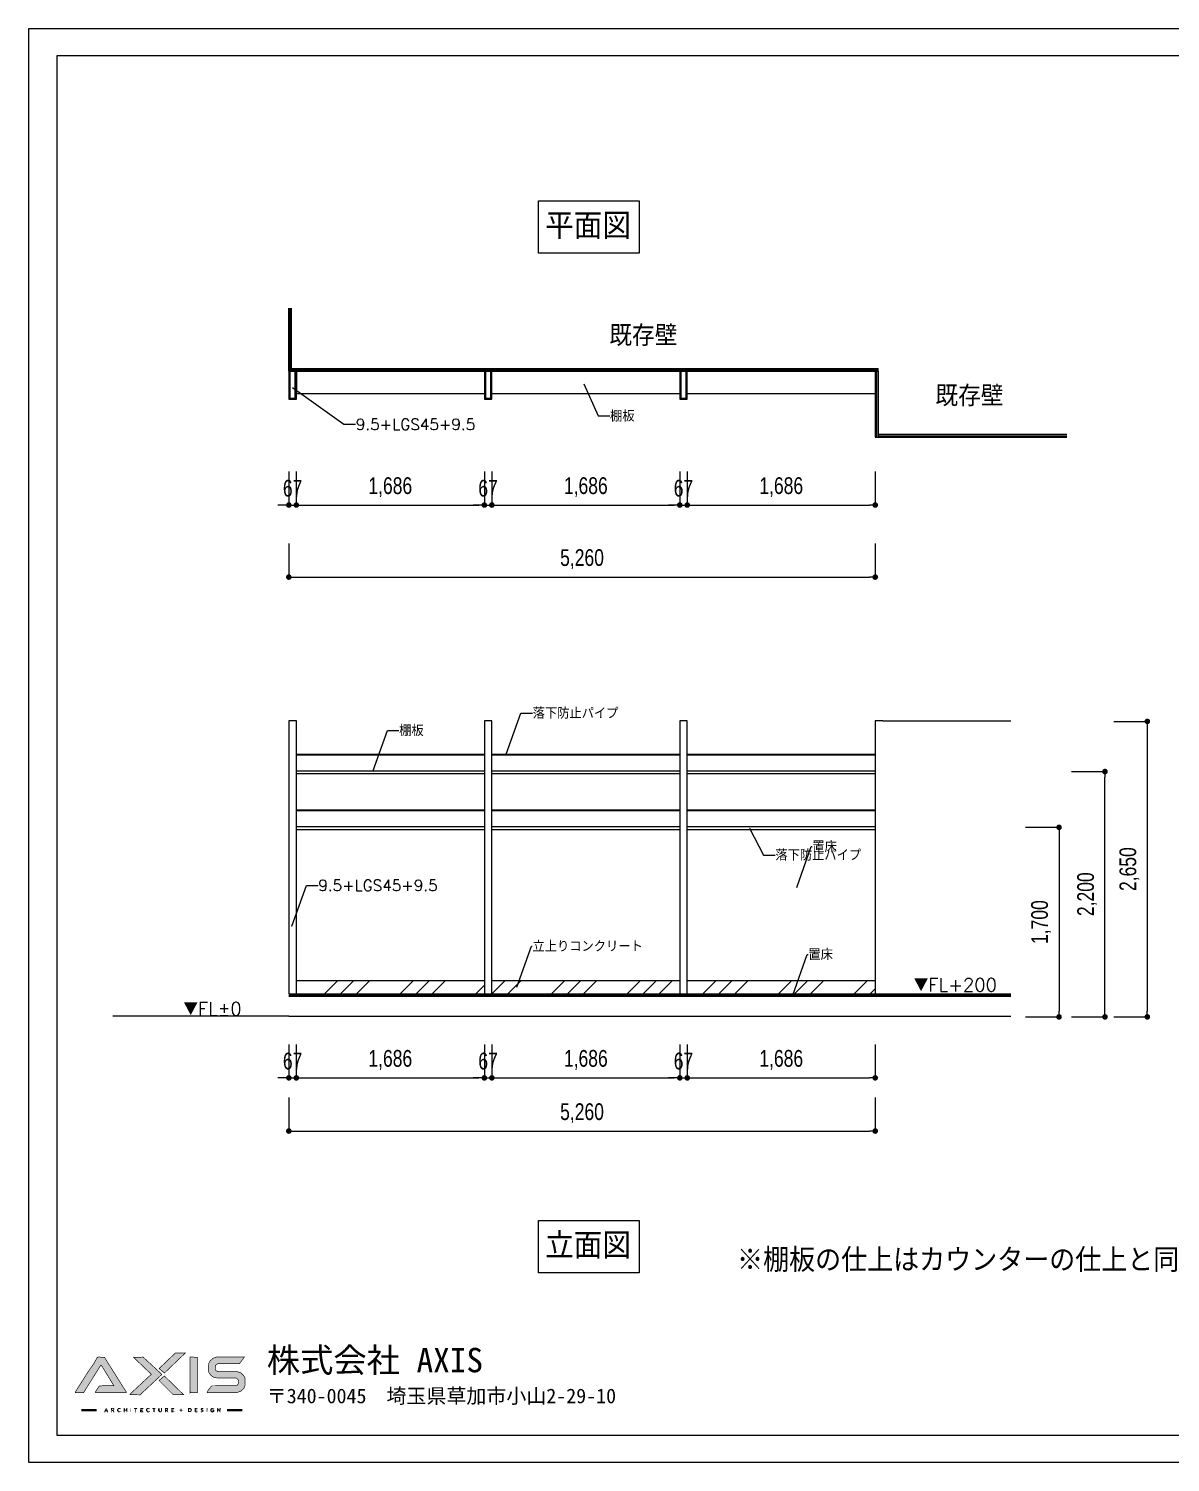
# Model space of a CAD drawing. Header units: millimetres. Extents: x -472210 to 610932, y -1721835 to -571782.
# Drawn here: x 578216 to 588457, y -1706891 to -1694034 of the extents above; entities that cross this region are included whole.
import ezdxf
from ezdxf import colors
from ezdxf.entities.mleader import LeaderData, LeaderLine
from ezdxf.math import Vec2, Vec3

# ---------------------------------------------------------------- set-up
doc = ezdxf.new("R2010")
doc.units = ezdxf.units.MM
doc.header["$LTSCALE"] = 400
doc.layers.get('0').update_dxf_attribs({"lineweight": 5})
for name, color, linetype, lineweight in [('09ハッチング-2', 7, 'Continuous', 5), ('_0-0_0', 7, 'Continuous', 5), ('文字', 7, 'Continuous', 5)]:
    doc.layers.add(name, color=color, linetype=linetype, lineweight=lineweight)
doc.layers.add('LOGO_DARK', color=7, linetype='Continuous', true_color=0x131b00)
doc.layers.add('LOGO_ORANGE', color=7, linetype='Continuous', true_color=0xdc6700)
doc.styles.add('AIDRAW_TXT_STYLE', font='simplex.shx', dxfattribs={"height": 200, "bigfont": 'extfont2.shx'})
doc.styles.add('gothic', font='MS PGothic.ttf', dxfattribs={"width": 0.8})
doc.styles.get("Standard").update_dxf_attribs({"font": 'simplex.shx', "bigfont": 'extfont2.shx'})
doc.styles.add('小岩', font='MS Mincho.ttf', dxfattribs={"height": 150})
doc.dimstyles.new('外構300', dxfattribs={"dimtxt": 150, "dimasz": 50, "dimexe": 0, "dimexo": 200, "dimgap": 75, "dimtad": 1, "dimdec": 0, "dimzin": 12, "dimdsep": 46, "dimlunit": 6, "dimtxsty": 'gothic', "dimblk": 'DOT', "dimcen": 0, "dimclrd": 256, "dimclre": 256, "dimclrt": 256, "dimadec": 0, "dimazin": 0, "dimtfac": 1, "dimtdec": 0, "dimtix": 1, "dimtmove": 2, "dimatfit": 3, "dimldrblk": 'DOT', "dimfxl": 300, "dimfxlon": 1, "dimtolj": 1, "dimtzin": 12, "dimlwd": -1, "dimlwe": -1, "dimarcsym": 0})

# ---------------------------------------------------------------- blocks, each defined once
blk = doc.blocks.new('_Dot')
at = {"color": 0, "linetype": 'ByBlock', "lineweight": -2}
blk.add_line((-0.5, 0), (-1, 0), dxfattribs=at)
at = {"color": 0, "linetype": 'ByBlock', "const_width": 0.5}
blk.add_lwpolyline([(-0.25, 0, 1), (0.25, 0, 1)], format="xyb", close=True, dxfattribs=at)
blk = doc.blocks.new('*D430')
at = {"transparency": 16777216}
for p, q in [((580550, -1703143), (580550, -1703443)), ((580617, -1703143), (580617, -1703443)), ((580500, -1703443), (580450, -1703443)), ((580550, -1703443), (580617, -1703443)), ((580667, -1703443), (580717, -1703443))]:
    blk.add_line(p, q, dxfattribs=at)
at = {"layer": 'Defpoints', "color": 0, "transparency": 16777216}
for p in [(580550, -1702690), (580617, -1702690), (580617, -1703443)]:
    blk.add_point(p, dxfattribs=at)
at = {"transparency": 16777216, "xscale": 50, "yscale": 50, "zscale": 50}
blk.add_blockref('_Dot', (580550, -1703443), dxfattribs=at)
at = {"transparency": 16777216, "xscale": 50, "yscale": 50, "zscale": 50, "rotation": 180}
blk.add_blockref('_Dot', (580617, -1703443), dxfattribs=at)
at = {"transparency": 16777216, "insert": (580584, -1703293), "char_height": 150, "attachment_point": 5, "style": 'gothic'}
blk.add_mtext('\\A1;67', dxfattribs=at)
blk = doc.blocks.new('*D431')
at = {"transparency": 16777216}
for p, q in [((580617, -1703143), (580617, -1703443)), ((582304, -1703143), (582304, -1703443)), ((580667, -1703443), (582254, -1703443))]:
    blk.add_line(p, q, dxfattribs=at)
at = {"layer": 'Defpoints', "color": 0, "transparency": 16777216}
for p in [(580617, -1702690), (582304, -1702690), (582304, -1703443)]:
    blk.add_point(p, dxfattribs=at)
at = {"transparency": 16777216, "xscale": 50, "yscale": 50, "zscale": 50, "rotation": 180}
blk.add_blockref('_Dot', (580617, -1703443), dxfattribs=at)
at = {"transparency": 16777216, "xscale": 50, "yscale": 50, "zscale": 50}
blk.add_blockref('_Dot', (582304, -1703443), dxfattribs=at)
at = {"transparency": 16777216, "insert": (581460, -1703282), "char_height": 150, "attachment_point": 5, "style": 'gothic'}
blk.add_mtext('\\A1;1,686', dxfattribs=at)
blk = doc.blocks.new('*D432')
at = {"transparency": 16777216}
for p, q in [((582304, -1703143), (582304, -1703443)), ((582371, -1703143), (582371, -1703443)), ((582254, -1703443), (582204, -1703443)), ((582304, -1703443), (582371, -1703443)), ((582421, -1703443), (582471, -1703443))]:
    blk.add_line(p, q, dxfattribs=at)
at = {"layer": 'Defpoints', "color": 0, "transparency": 16777216}
for p in [(582304, -1702690), (582371, -1702690), (582371, -1703443)]:
    blk.add_point(p, dxfattribs=at)
at = {"transparency": 16777216, "xscale": 50, "yscale": 50, "zscale": 50}
blk.add_blockref('_Dot', (582304, -1703443), dxfattribs=at)
at = {"transparency": 16777216, "xscale": 50, "yscale": 50, "zscale": 50, "rotation": 180}
blk.add_blockref('_Dot', (582371, -1703443), dxfattribs=at)
at = {"transparency": 16777216, "insert": (582337, -1703293), "char_height": 150, "attachment_point": 5, "style": 'gothic'}
blk.add_mtext('\\A1;67', dxfattribs=at)
blk = doc.blocks.new('*D433')
at = {"transparency": 16777216}
for p, q in [((582371, -1703143), (582371, -1703443)), ((584057, -1703143), (584057, -1703443)), ((582421, -1703443), (584007, -1703443))]:
    blk.add_line(p, q, dxfattribs=at)
at = {"layer": 'Defpoints', "color": 0, "transparency": 16777216}
for p in [(582371, -1702690), (584057, -1702690), (584057, -1703443)]:
    blk.add_point(p, dxfattribs=at)
at = {"transparency": 16777216, "xscale": 50, "yscale": 50, "zscale": 50, "rotation": 180}
blk.add_blockref('_Dot', (582371, -1703443), dxfattribs=at)
at = {"transparency": 16777216, "xscale": 50, "yscale": 50, "zscale": 50}
blk.add_blockref('_Dot', (584057, -1703443), dxfattribs=at)
at = {"transparency": 16777216, "insert": (583214, -1703282), "char_height": 150, "attachment_point": 5, "style": 'gothic'}
blk.add_mtext('\\A1;1,686', dxfattribs=at)
blk = doc.blocks.new('*D434')
at = {"transparency": 16777216}
for p, q in [((584057, -1703143), (584057, -1703443)), ((584124, -1703143), (584124, -1703443)), ((584007, -1703443), (583957, -1703443)), ((584057, -1703443), (584124, -1703443)), ((584174, -1703443), (584224, -1703443))]:
    blk.add_line(p, q, dxfattribs=at)
at = {"layer": 'Defpoints', "color": 0, "transparency": 16777216}
for p in [(584057, -1702690), (584124, -1702690), (584124, -1703443)]:
    blk.add_point(p, dxfattribs=at)
at = {"transparency": 16777216, "xscale": 50, "yscale": 50, "zscale": 50}
blk.add_blockref('_Dot', (584057, -1703443), dxfattribs=at)
at = {"transparency": 16777216, "xscale": 50, "yscale": 50, "zscale": 50, "rotation": 180}
blk.add_blockref('_Dot', (584124, -1703443), dxfattribs=at)
at = {"transparency": 16777216, "insert": (584090, -1703293), "char_height": 150, "attachment_point": 5, "style": 'gothic'}
blk.add_mtext('\\A1;67', dxfattribs=at)
blk = doc.blocks.new('*D435')
at = {"transparency": 16777216}
for p, q in [((584124, -1703143), (584124, -1703443)), ((585810, -1703143), (585810, -1703443)), ((584174, -1703443), (585760, -1703443))]:
    blk.add_line(p, q, dxfattribs=at)
at = {"layer": 'Defpoints', "color": 0, "transparency": 16777216}
for p in [(584124, -1702690), (585810, -1702690), (585810, -1703443)]:
    blk.add_point(p, dxfattribs=at)
at = {"transparency": 16777216, "xscale": 50, "yscale": 50, "zscale": 50, "rotation": 180}
blk.add_blockref('_Dot', (584124, -1703443), dxfattribs=at)
at = {"transparency": 16777216, "xscale": 50, "yscale": 50, "zscale": 50}
blk.add_blockref('_Dot', (585810, -1703443), dxfattribs=at)
at = {"transparency": 16777216, "insert": (584967, -1703282), "char_height": 150, "attachment_point": 5, "style": 'gothic'}
blk.add_mtext('\\A1;1,686', dxfattribs=at)
blk = doc.blocks.new('*D436')
at = {"transparency": 16777216}
for p, q in [((580550, -1703620), (580550, -1703920)), ((585810, -1703620), (585810, -1703920)), ((580600, -1703920), (585760, -1703920))]:
    blk.add_line(p, q, dxfattribs=at)
at = {"layer": 'Defpoints', "color": 0, "transparency": 16777216}
for p in [(580550, -1702690), (585810, -1702690), (585810, -1703920)]:
    blk.add_point(p, dxfattribs=at)
at = {"transparency": 16777216, "xscale": 50, "yscale": 50, "zscale": 50, "rotation": 180}
blk.add_blockref('_Dot', (580550, -1703920), dxfattribs=at)
at = {"transparency": 16777216, "xscale": 50, "yscale": 50, "zscale": 50}
blk.add_blockref('_Dot', (585810, -1703920), dxfattribs=at)
at = {"transparency": 16777216, "insert": (583180, -1703760), "char_height": 150, "attachment_point": 5, "style": 'gothic'}
blk.add_mtext('\\A1;5,260', dxfattribs=at)
blk = doc.blocks.new('*D437')
at = {"transparency": 16777216}
for p, q in [((587951, -1700246), (588251, -1700246)), ((588251, -1700296), (588251, -1702846)), ((587951, -1702896), (588251, -1702896))]:
    blk.add_line(p, q, dxfattribs=at)
at = {"layer": 'Defpoints', "color": 0, "transparency": 16777216}
for p in [(587222, -1700246), (587222, -1702896), (588251, -1702896)]:
    blk.add_point(p, dxfattribs=at)
at = {"transparency": 16777216, "xscale": 50, "yscale": 50, "zscale": 50}
for p, rotation in [((588251, -1700246), 90), ((588251, -1702896), 270)]:
    blk.add_blockref('_Dot', p, dxfattribs=dict(at, rotation=rotation))
at = {"transparency": 16777216, "insert": (588090, -1701571), "char_height": 150, "attachment_point": 5, "rotation": 90, "style": 'gothic'}
blk.add_mtext('\\A1;2,650', dxfattribs=at)
blk = doc.blocks.new('*D438')
at = {"transparency": 16777216}
for p, q in [((587571, -1700696), (587871, -1700696)), ((587871, -1702846), (587871, -1700746)), ((587571, -1702896), (587871, -1702896))]:
    blk.add_line(p, q, dxfattribs=at)
at = {"layer": 'Defpoints', "color": 0, "transparency": 16777216}
for p in [(586005, -1700696), (587871, -1700696), (587222, -1702896)]:
    blk.add_point(p, dxfattribs=at)
at = {"transparency": 16777216, "xscale": 50, "yscale": 50, "zscale": 50}
for p, rotation in [((587871, -1700696), 90), ((587871, -1702896), 270)]:
    blk.add_blockref('_Dot', p, dxfattribs=dict(at, rotation=rotation))
at = {"transparency": 16777216, "insert": (587711, -1701796), "char_height": 150, "attachment_point": 5, "rotation": 90, "style": 'gothic'}
blk.add_mtext('\\A1;2,200', dxfattribs=at)
blk = doc.blocks.new('*D439')
at = {"transparency": 16777216}
for p, q in [((587159, -1701196), (587459, -1701196)), ((587459, -1701246), (587459, -1702846)), ((587159, -1702896), (587459, -1702896))]:
    blk.add_line(p, q, dxfattribs=at)
at = {"layer": 'Defpoints', "color": 0, "transparency": 16777216}
for p in [(586005, -1701196), (586005, -1702896), (587459, -1702896)]:
    blk.add_point(p, dxfattribs=at)
at = {"transparency": 16777216, "xscale": 50, "yscale": 50, "zscale": 50}
for p, rotation in [((587459, -1701196), 90), ((587459, -1702896), 270)]:
    blk.add_blockref('_Dot', p, dxfattribs=dict(at, rotation=rotation))
at = {"transparency": 16777216, "insert": (587298, -1702046), "char_height": 150, "attachment_point": 5, "rotation": 90, "style": 'gothic'}
blk.add_mtext('\\A1;1,700', dxfattribs=at)
blk = doc.blocks.new('*D440')
at = {"transparency": 16777216}
for p, q in [((580550, -1698006), (580550, -1698306)), ((580617, -1698006), (580617, -1698306)), ((580500, -1698306), (580450, -1698306)), ((580550, -1698306), (580617, -1698306)), ((580667, -1698306), (580717, -1698306))]:
    blk.add_line(p, q, dxfattribs=at)
at = {"layer": 'Defpoints', "color": 0, "transparency": 16777216}
for p in [(580550, -1697357), (580617, -1697357), (580617, -1698306)]:
    blk.add_point(p, dxfattribs=at)
at = {"transparency": 16777216, "xscale": 50, "yscale": 50, "zscale": 50}
blk.add_blockref('_Dot', (580550, -1698306), dxfattribs=at)
at = {"transparency": 16777216, "xscale": 50, "yscale": 50, "zscale": 50, "rotation": 180}
blk.add_blockref('_Dot', (580617, -1698306), dxfattribs=at)
at = {"transparency": 16777216, "insert": (580584, -1698156), "char_height": 150, "attachment_point": 5, "style": 'gothic'}
blk.add_mtext('\\A1;67', dxfattribs=at)
blk = doc.blocks.new('*D441')
at = {"transparency": 16777216}
for p, q in [((580617, -1698006), (580617, -1698306)), ((582304, -1698006), (582304, -1698306)), ((580667, -1698306), (582254, -1698306))]:
    blk.add_line(p, q, dxfattribs=at)
at = {"layer": 'Defpoints', "color": 0, "transparency": 16777216}
for p in [(580617, -1697357), (582304, -1697357), (582304, -1698306)]:
    blk.add_point(p, dxfattribs=at)
at = {"transparency": 16777216, "xscale": 50, "yscale": 50, "zscale": 50, "rotation": 180}
blk.add_blockref('_Dot', (580617, -1698306), dxfattribs=at)
at = {"transparency": 16777216, "xscale": 50, "yscale": 50, "zscale": 50}
blk.add_blockref('_Dot', (582304, -1698306), dxfattribs=at)
at = {"transparency": 16777216, "insert": (581460, -1698146), "char_height": 150, "attachment_point": 5, "style": 'gothic'}
blk.add_mtext('\\A1;1,686', dxfattribs=at)
blk = doc.blocks.new('*D442')
at = {"transparency": 16777216}
for p, q in [((582304, -1698006), (582304, -1698306)), ((582371, -1698006), (582371, -1698306)), ((582254, -1698306), (582204, -1698306)), ((582304, -1698306), (582371, -1698306)), ((582421, -1698306), (582471, -1698306))]:
    blk.add_line(p, q, dxfattribs=at)
at = {"layer": 'Defpoints', "color": 0, "transparency": 16777216}
for p in [(582304, -1697357), (582371, -1697357), (582371, -1698306)]:
    blk.add_point(p, dxfattribs=at)
at = {"transparency": 16777216, "xscale": 50, "yscale": 50, "zscale": 50}
blk.add_blockref('_Dot', (582304, -1698306), dxfattribs=at)
at = {"transparency": 16777216, "xscale": 50, "yscale": 50, "zscale": 50, "rotation": 180}
blk.add_blockref('_Dot', (582371, -1698306), dxfattribs=at)
at = {"transparency": 16777216, "insert": (582337, -1698156), "char_height": 150, "attachment_point": 5, "style": 'gothic'}
blk.add_mtext('\\A1;67', dxfattribs=at)
blk = doc.blocks.new('*D443')
at = {"transparency": 16777216}
for p, q in [((582371, -1698006), (582371, -1698306)), ((584057, -1698006), (584057, -1698306)), ((582421, -1698306), (584007, -1698306))]:
    blk.add_line(p, q, dxfattribs=at)
at = {"layer": 'Defpoints', "color": 0, "transparency": 16777216}
for p in [(582371, -1697357), (584057, -1697357), (584057, -1698306)]:
    blk.add_point(p, dxfattribs=at)
at = {"transparency": 16777216, "xscale": 50, "yscale": 50, "zscale": 50, "rotation": 180}
blk.add_blockref('_Dot', (582371, -1698306), dxfattribs=at)
at = {"transparency": 16777216, "xscale": 50, "yscale": 50, "zscale": 50}
blk.add_blockref('_Dot', (584057, -1698306), dxfattribs=at)
at = {"transparency": 16777216, "insert": (583214, -1698146), "char_height": 150, "attachment_point": 5, "style": 'gothic'}
blk.add_mtext('\\A1;1,686', dxfattribs=at)
blk = doc.blocks.new('*D444')
at = {"transparency": 16777216}
for p, q in [((584057, -1698006), (584057, -1698306)), ((584124, -1698006), (584124, -1698306)), ((584007, -1698306), (583957, -1698306)), ((584057, -1698306), (584124, -1698306)), ((584174, -1698306), (584224, -1698306))]:
    blk.add_line(p, q, dxfattribs=at)
at = {"layer": 'Defpoints', "color": 0, "transparency": 16777216}
for p in [(584057, -1697357), (584124, -1697357), (584124, -1698306)]:
    blk.add_point(p, dxfattribs=at)
at = {"transparency": 16777216, "xscale": 50, "yscale": 50, "zscale": 50}
blk.add_blockref('_Dot', (584057, -1698306), dxfattribs=at)
at = {"transparency": 16777216, "xscale": 50, "yscale": 50, "zscale": 50, "rotation": 180}
blk.add_blockref('_Dot', (584124, -1698306), dxfattribs=at)
at = {"transparency": 16777216, "insert": (584090, -1698156), "char_height": 150, "attachment_point": 5, "style": 'gothic'}
blk.add_mtext('\\A1;67', dxfattribs=at)
blk = doc.blocks.new('*D445')
at = {"transparency": 16777216}
for p, q in [((584124, -1698006), (584124, -1698306)), ((585810, -1698006), (585810, -1698306)), ((584174, -1698306), (585760, -1698306))]:
    blk.add_line(p, q, dxfattribs=at)
at = {"layer": 'Defpoints', "color": 0, "transparency": 16777216}
for p in [(585810, -1697307), (584124, -1697357), (585810, -1698306)]:
    blk.add_point(p, dxfattribs=at)
at = {"transparency": 16777216, "xscale": 50, "yscale": 50, "zscale": 50, "rotation": 180}
blk.add_blockref('_Dot', (584124, -1698306), dxfattribs=at)
at = {"transparency": 16777216, "xscale": 50, "yscale": 50, "zscale": 50}
blk.add_blockref('_Dot', (585810, -1698306), dxfattribs=at)
at = {"transparency": 16777216, "insert": (584967, -1698146), "char_height": 150, "attachment_point": 5, "style": 'gothic'}
blk.add_mtext('\\A1;1,686', dxfattribs=at)
blk = doc.blocks.new('*D446')
at = {"transparency": 16777216}
for p, q in [((580550, -1698652), (580550, -1698952)), ((585810, -1698652), (585810, -1698952)), ((580600, -1698952), (585760, -1698952))]:
    blk.add_line(p, q, dxfattribs=at)
at = {"layer": 'Defpoints', "color": 0, "transparency": 16777216}
for p in [(580550, -1697357), (585810, -1697357), (585810, -1698952)]:
    blk.add_point(p, dxfattribs=at)
at = {"transparency": 16777216, "xscale": 50, "yscale": 50, "zscale": 50, "rotation": 180}
blk.add_blockref('_Dot', (580550, -1698952), dxfattribs=at)
at = {"transparency": 16777216, "xscale": 50, "yscale": 50, "zscale": 50}
blk.add_blockref('_Dot', (585810, -1698952), dxfattribs=at)
at = {"transparency": 16777216, "insert": (583180, -1698791), "char_height": 150, "attachment_point": 5, "style": 'gothic'}
blk.add_mtext('\\A1;5,260', dxfattribs=at)

msp = doc.modelspace()

# ---------------------------------------------------------------- hatches: boundary and pattern name
at = {"layer": '09ハッチング-2', "transparency": 33554687}
h = msp.add_hatch(dxfattribs=at)
h.set_pattern_fill('GOST_GROUND', color=256, scale=48)
h.paths.add_polyline_path([(582303.67, -1702569.79), (580617.33, -1702569.79), (580617.33, -1702689.79), (582303.67, -1702689.79)])
h.paths.add_polyline_path([(584057, -1702569.79), (582370.67, -1702569.79), (582370.67, -1702689.79), (584057, -1702689.79)])
h.paths.add_polyline_path([(584124, -1702569.79), (584124, -1702689.79), (585810.33, -1702689.79), (585810.33, -1702569.79)])
at = {"layer": 'LOGO_DARK', "true_color": 0x131a00}
for points in [[(578634.65, -1706266.86), (578709.3, -1706264.78), (578863.29, -1706019.44), (578875.29, -1706031.44), (578979.17, -1706202.14), (578850.24, -1706205.27), (578817.87, -1706254.34), (578815.26, -1706266.86), (579090.36, -1706266.86), (579091.92, -1706261.12), (578896.17, -1705948.97), (578837.71, -1705946.88), (578830.92, -1705950.54), (578800.13, -1706005.87), (578748.97, -1706079.47), (578635.18, -1706259.03)], [(579243.3, -1705947.4), (579156.65, -1705948.97), (579316.38, -1706101.39), (579126.9, -1706277.83), (579126.37, -1706284.61), (579215.11, -1706285.66), (579408.25, -1706105.05), (579407.73, -1706099.3)], [(579664.03, -1705946.36), (579664.03, -1706265.3), (579666.64, -1706261.12), (579667.16, -1706266.86), (579727.71, -1706266.86), (579729.28, -1705948.97)], [(579842.03, -1705982.9), (579829.5, -1706008.48), (579827.41, -1706061.72), (579833.16, -1706087.3), (579852.99, -1706112.88), (579877, -1706128.54), (579905.19, -1706133.76), (580076.93, -1706134.8), (580096.76, -1706150.46), (580099.89, -1706177.6), (580093.63, -1706193.26), (580077.97, -1706204.22), (579857.17, -1706204.75), (579823.24, -1706249.12), (579817.5, -1706266.86), (580079.02, -1706266.86), (580117.64, -1706253.81), (580146.87, -1706227.19), (580158.36, -1706192.74), (580155.75, -1706133.23), (580143.74, -1706111.83), (580117.64, -1706087.3), (580086.32, -1706077.38), (579918.24, -1706078.42), (579896.84, -1706068.51), (579889.01, -1706054.41), (579890.05, -1706024.66), (579899.45, -1706012.65), (579914.06, -1706006.39), (580108.25, -1706005.87), (580150.53, -1705946.88), (579902.06, -1705945.84), (579869.17, -1705958.37)], [(579035.55, -1706404.15), (579021.45, -1706405.19), (579008.92, -1706417.72), (579008.92, -1706427.64), (579023.02, -1706442.25), (579041.81, -1706434.95), (579025.63, -1706435.47), (579018.32, -1706426.59), (579018.84, -1706416.68), (579025.63, -1706410.41), (579041.29, -1706411.98)], [(579071.04, -1706405.19), (579070.52, -1706439.64), (579074.7, -1706440.17), (579077.83, -1706425.55), (579090.88, -1706425.03), (579098.19, -1706441.21), (579099.23, -1706405.72), (579091.4, -1706408.85), (579091.4, -1706419.29), (579079.92, -1706419.81), (579075.74, -1706406.24)], [(579131.07, -1706404.67), (579132.12, -1706441.21), (579134.73, -1706407.28)], [(579163.44, -1706404.67), (579162.39, -1706409.37), (579172.83, -1706411.98), (579176.49, -1706442.25), (579178.57, -1706414.07), (579191.1, -1706406.76)], [(579218.24, -1706405.19), (579217.2, -1706438.6), (579221.9, -1706442.25), (579243.82, -1706439.64), (579240.17, -1706432.34), (579227.64, -1706435.47), (579222.94, -1706429.2), (579240.69, -1706423.98), (579239.12, -1706419.81), (579226.6, -1706419.81), (579225.03, -1706411.46), (579243.82, -1706409.37), (579245.39, -1706405.19)], [(579281.41, -1706404.67), (579270.44, -1706415.11), (579270.44, -1706429.73), (579281.41, -1706441.21), (579293.41, -1706442.25), (579300.72, -1706432.86), (579283.49, -1706434.95), (579276.19, -1706419.29), (579284.02, -1706410.41), (579297.59, -1706413.54), (579300.2, -1706408.85)], [(579328.39, -1706404.67), (579326.82, -1706409.37), (579336.22, -1706411.46), (579334.65, -1706435.47), (579343.52, -1706440.69), (579344.57, -1706410.93), (579353.96, -1706406.24)], [(579379.02, -1706406.76), (579378.5, -1706429.73), (579391.03, -1706440.69), (579401.99, -1706440.69), (579409.82, -1706432.86), (579410.34, -1706406.24), (579404.6, -1706406.24), (579404.6, -1706428.68), (579398.33, -1706434.95), (579388.42, -1706431.29), (579388.94, -1706407.8)], [(579520.48, -1706405.19), (579495.95, -1706405.72), (579496.99, -1706441.73), (579523.09, -1706438.08), (579501.69, -1706431.29), (579504.3, -1706425.03), (579519.44, -1706421.9), (579505.86, -1706419.81), (579501.17, -1706413.54), (579518.39, -1706410.41)], [(579707.88, -1706404.67), (579706.31, -1706439.12), (579725.62, -1706442.25), (579730.84, -1706436.51), (579714.14, -1706434.95), (579713.62, -1706426.07), (579728.76, -1706421.37), (579715.18, -1706419.81), (579713.62, -1706411.46), (579732.93, -1706406.76)], [(579776.78, -1706404.67), (579766.86, -1706404.15), (579759.03, -1706411.98), (579766.34, -1706426.07), (579776.78, -1706427.64), (579773.13, -1706435.47), (579759.55, -1706433.38), (579765.82, -1706442.25), (579785.65, -1706431.81), (579778.35, -1706419.81), (579767.91, -1706415.11), (579769.47, -1706409.89), (579783.04, -1706410.93)], [(579814.36, -1706404.67), (579812.28, -1706437.56), (579816.45, -1706440.69), (579821.15, -1706407.28)], [(579858.73, -1706404.67), (579846.73, -1706415.11), (579846.73, -1706429.73), (579858.21, -1706441.73), (579869.17, -1706442.25), (579881.18, -1706431.81), (579880.66, -1706423.46), (579871.78, -1706418.24), (579863.43, -1706422.94), (579871.26, -1706427.12), (579868.65, -1706434.95), (579856.12, -1706431.29), (579855.08, -1706414.07), (579875.96, -1706410.41)], [(579906.23, -1706405.19), (579906.76, -1706441.21), (579910.41, -1706441.21), (579914.06, -1706419.29), (579934.42, -1706441.73), (579935.99, -1706405.72), (579930.25, -1706406.24), (579926.59, -1706426.07), (579918.76, -1706412.5)]]:
    msp.add_hatch(color=88, dxfattribs=at).paths.add_polyline_path(points)
h = msp.add_hatch(color=88, dxfattribs=at)
h.paths.add_polyline_path([(578910.27, -1706404.67), (578894.61, -1706439.64), (578898.78, -1706441.21), (578905.57, -1706431.29), (578917.05, -1706431.29), (578925.93, -1706442.25), (578924.36, -1706425.55)])
h.paths.add_polyline_path([(578910.79, -1706415.11), (578916.01, -1706420.85), (578913.4, -1706426.59), (578907.66, -1706424.51)])
h = msp.add_hatch(color=88, dxfattribs=at)
h.paths.add_polyline_path([(578976.04, -1706403.11), (578956.73, -1706406.24), (578958.81, -1706442.25), (578963.51, -1706428.68), (578971.34, -1706428.68), (578979.17, -1706441.73), (578983.87, -1706439.64), (578977.61, -1706427.64), (578984.39, -1706414.07)])
h.paths.add_polyline_path([(578961.95, -1706415.11), (578965.6, -1706409.89), (578973.95, -1706410.41), (578978.65, -1706417.72), (578967.69, -1706422.94)])
h = msp.add_hatch(color=88, dxfattribs=at)
h.paths.add_polyline_path([(579439.57, -1706405.19), (579440.09, -1706441.21), (579444.27, -1706441.21), (579447.4, -1706427.64), (579466.19, -1706441.73), (579460.97, -1706429.2), (579466.19, -1706410.41), (579458.88, -1706404.15)])
h.paths.add_polyline_path([(579444.27, -1706414.59), (579455.75, -1706409.89), (579461.49, -1706417.72), (579447.92, -1706421.9)])
h = msp.add_hatch(color=88, dxfattribs=at)
h.paths.add_polyline_path([(579647.33, -1706405.19), (579646.28, -1706439.12), (579671.34, -1706437.03), (579680.21, -1706417.2), (579666.12, -1706404.15)])
h.paths.add_polyline_path([(579656.2, -1706409.89), (579671.34, -1706417.2), (579671.34, -1706428.68), (579656.2, -1706434.95), (579653.59, -1706428.16)])
at = {"layer": 'LOGO_ORANGE', "true_color": 0xdd6700}
for points in [[(579620.7, -1705910.86), (579530.92, -1705911.39), (579386.33, -1706049.71), (579433.83, -1706089.91)], [(579385.81, -1706157.25), (579512.13, -1706284.09), (579605.04, -1706283.05), (579433.31, -1706116.01)], [(578690.51, -1706413.54), (578825.18, -1706413.54), (578825.18, -1706432.34), (578690.51, -1706432.34)], [(579582.6, -1706409.89), (579579.47, -1706419.81), (579572.68, -1706419.29), (579570.07, -1706424.51), (579578.42, -1706426.59), (579584.69, -1706438.6), (579585.73, -1706427.64), (579596.69, -1706422.94), (579587.82, -1706421.37)], [(579996.54, -1706413.54), (580131.21, -1706413.54), (580131.21, -1706432.34), (579996.54, -1706432.34)]]:
    msp.add_hatch(color=32, dxfattribs=at).paths.add_polyline_path(points)

# ---------------------------------------------------------------- linework, layer by layer
for p, q in [((580550.33, -1697106.66), (580550.33, -1696539.39)), ((580562.83, -1697106.66), (580562.83, -1696539.39)), ((580575.33, -1697106.66), (580575.33, -1696539.39)), ((580575.33, -1697081.66), (585835.33, -1697081.66)), ((580575.33, -1697094.16), (585835.33, -1697094.16)), ((585835.33, -1697106.66), (585835.33, -1697081.66)), ((580550.33, -1697106.66), (585835.33, -1697106.66)), ((580550.33, -1697106.66), (580550.33, -1697356.66)), ((580559.83, -1697106.66), (580559.83, -1697347.16)), ((580607.83, -1697347.16), (580607.83, -1697106.66)), ((580617.33, -1697356.66), (580617.33, -1697106.66)), ((580617.33, -1697106.66), (580617.33, -1697306.66)), ((582303.67, -1697106.66), (582303.67, -1697356.66)), ((582303.67, -1697106.66), (582303.67, -1697356.66)), ((582313.17, -1697106.66), (582313.17, -1697347.16)), ((582313.17, -1697106.66), (582313.17, -1697347.16)), ((582361.17, -1697347.16), (582361.17, -1697106.66)), ((582361.17, -1697347.16), (582361.17, -1697106.66)), ((582370.67, -1697356.66), (582370.67, -1697106.66)), ((582370.67, -1697356.66), (582370.67, -1697106.66)), ((584057, -1697106.66), (584057, -1697356.66)), ((584057, -1697106.66), (584057, -1697356.66)), ((584066.5, -1697106.66), (584066.5, -1697347.16)), ((584066.5, -1697106.66), (584066.5, -1697347.16)), ((584114.5, -1697347.16), (584114.5, -1697106.66)), ((584114.5, -1697347.16), (584114.5, -1697106.66)), ((584124, -1697356.66), (584124, -1697106.66)), ((584124, -1697356.66), (584124, -1697106.66)), ((585810.33, -1697106.66), (585810.33, -1697356.66)), ((585810.33, -1697106.66), (585810.33, -1697696.31)), ((585822.83, -1697106.66), (585822.83, -1697356.66)), ((585822.83, -1697106.66), (585822.83, -1697696.31)), ((585835.33, -1697106.66), (585835.33, -1697356.66)), ((585835.33, -1697106.66), (585835.33, -1697696.31)), ((580550.33, -1697347.16), (580617.33, -1697347.16)), ((580617.33, -1697306.66), (582303.67, -1697306.66)), ((582303.67, -1697347.16), (582370.67, -1697347.16)), ((582303.67, -1697347.16), (582370.67, -1697347.16)), ((582370.67, -1697306.66), (584057, -1697306.66)), ((584057, -1697347.16), (584124, -1697347.16)), ((584057, -1697347.16), (584124, -1697347.16)), ((584124, -1697306.66), (585810.33, -1697306.66)), ((580550.33, -1697356.66), (580617.33, -1697356.66)), ((582303.67, -1697356.66), (582370.67, -1697356.66)), ((582303.67, -1697356.66), (582370.67, -1697356.66)), ((584057, -1697356.66), (584124, -1697356.66)), ((584057, -1697356.66), (584124, -1697356.66)), ((585810.33, -1697696.31), (587528.43, -1697696.31)), ((585835.33, -1697671.31), (587528.43, -1697671.31)), ((585835.33, -1697683.81), (587528.43, -1697683.81)), ((580550.33, -1700239.79), (580550.33, -1702689.79)), ((580617.33, -1700239.79), (580550.33, -1700239.79)), ((580617.33, -1702689.79), (580617.33, -1700239.79)), ((582303.67, -1700239.79), (582303.67, -1702689.79)), ((582370.67, -1700239.79), (582303.67, -1700239.79)), ((582370.67, -1702689.79), (582370.67, -1700239.79)), ((584057, -1700239.79), (584057, -1702689.79)), ((584124, -1700239.79), (584057, -1700239.79)), ((584124, -1702689.79), (584124, -1700239.79)), ((585810.33, -1700239.79), (585810.33, -1702689.79)), ((585877.33, -1700239.79), (585810.33, -1700239.79)), ((585877.33, -1700239.79), (587027.64, -1700239.79)), ((580617.33, -1700689.79), (580617.33, -1700539.79)), ((580617.33, -1700539.79), (582303.67, -1700539.79)), ((580617.33, -1700544.79), (582303.67, -1700544.79)), ((582370.67, -1700539.79), (584057, -1700539.79)), ((582370.67, -1700544.79), (584057, -1700544.79)), ((584124, -1700539.79), (585810.33, -1700539.79)), ((584124, -1700544.79), (585810.33, -1700544.79)), ((580617.33, -1700689.79), (582303.67, -1700689.79)), ((582370.67, -1700689.79), (584057, -1700689.79)), ((584124, -1700689.79), (585810.33, -1700689.79)), ((580617.33, -1700714.79), (582303.67, -1700714.79)), ((582370.67, -1700714.79), (584057, -1700714.79)), ((584124, -1700714.79), (585810.33, -1700714.79)), ((580617.33, -1701039.79), (582303.67, -1701039.79)), ((580617.33, -1701044.79), (582303.67, -1701044.79)), ((582370.67, -1701039.79), (584057, -1701039.79)), ((582370.67, -1701044.79), (584057, -1701044.79)), ((584124, -1701039.79), (585810.33, -1701039.79)), ((584124, -1701044.79), (585810.33, -1701044.79)), ((580617.33, -1701189.79), (582303.67, -1701189.79)), ((582370.67, -1701189.79), (584057, -1701189.79)), ((584124, -1701189.79), (585810.33, -1701189.79)), ((580617.33, -1701214.79), (582303.67, -1701214.79)), ((582370.67, -1701214.79), (584057, -1701214.79)), ((584124, -1701214.79), (585810.33, -1701214.79)), ((580617.33, -1702569.79), (582303.67, -1702569.79)), ((582370.67, -1702569.79), (584057, -1702569.79)), ((584124, -1702569.79), (585810.33, -1702569.79)), ((580550.33, -1702689.79), (587027.64, -1702689.79)), ((580550.33, -1702702.29), (587027.64, -1702702.29)), ((580550.33, -1702709.79), (587027.64, -1702709.79)), ((580550.33, -1702889.79), (578971.8, -1702889.79)), ((580550.33, -1702889.79), (580562.83, -1702889.79)), ((580550.33, -1702889.79), (587027.64, -1702889.79)), ((580562.83, -1702889.79), (580607.83, -1702889.79)), ((580607.83, -1702889.79), (580617.33, -1702889.79)), ((582303.67, -1702889.79), (582316.17, -1702889.79)), ((582316.17, -1702889.79), (582361.17, -1702889.79)), ((582361.17, -1702889.79), (582370.67, -1702889.79)), ((584057, -1702889.79), (584124, -1702889.79))]:
    msp.add_line(p, q)
for points in [[(578216.1, -1694033.93), (578216.1, -1706890.72), (596397.42, -1706890.72), (596397.42, -1694033.93)], [(578216.1, -1694033.93), (578216.1, -1706890.72), (596397.42, -1706890.72), (596397.42, -1694033.93)], [(578468.71, -1706647.15), (596144.81, -1706647.15), (596144.81, -1694277.5), (578468.71, -1694277.5)], [(578468.71, -1706647.15), (596144.81, -1706647.15), (596144.81, -1694277.5), (578468.71, -1694277.5)], [(582788.72, -1695577.54), (583693.78, -1695577.54), (583693.78, -1696047.96), (582788.72, -1696047.96)], [(582788.72, -1704720.97), (583693.78, -1704720.97), (583693.78, -1705191.4), (582788.72, -1705191.4)]]:
    msp.add_lwpolyline(points, close=True)
at = {"layer": 'LOGO_DARK', "color": 88, "true_color": 0x131a00}
for points, const_width in [([(578634.65, -1706266.86), (578709.3, -1706264.78), (578863.29, -1706019.44), (578875.29, -1706031.44), (578979.17, -1706202.14), (578850.24, -1706205.27), (578817.87, -1706254.34), (578815.26, -1706266.86), (579090.36, -1706266.86), (579091.92, -1706261.12), (578896.17, -1705948.97), (578837.71, -1705946.88), (578830.92, -1705950.54), (578800.13, -1706005.87), (578748.97, -1706079.47), (578635.18, -1706259.03)], 5.85), ([(579243.3, -1705947.4), (579156.65, -1705948.97), (579316.38, -1706101.39), (579126.9, -1706277.83), (579126.37, -1706284.61), (579215.11, -1706285.66), (579408.25, -1706105.05), (579407.73, -1706099.3)], 5.85), ([(579664.03, -1705946.36), (579664.03, -1706265.3), (579666.64, -1706261.12), (579667.16, -1706266.86), (579727.71, -1706266.86), (579729.28, -1705948.97)], 5.85), ([(579842.03, -1705982.9), (579829.5, -1706008.48), (579827.41, -1706061.72), (579833.16, -1706087.3), (579852.99, -1706112.88), (579877, -1706128.54), (579905.19, -1706133.76), (580076.93, -1706134.8), (580096.76, -1706150.46), (580099.89, -1706177.6), (580093.63, -1706193.26), (580077.97, -1706204.22), (579857.17, -1706204.75), (579823.24, -1706249.12), (579817.5, -1706266.86), (580079.02, -1706266.86), (580117.64, -1706253.81), (580146.87, -1706227.19), (580158.36, -1706192.74), (580155.75, -1706133.23), (580143.74, -1706111.83), (580117.64, -1706087.3), (580086.32, -1706077.38), (579918.24, -1706078.42), (579896.84, -1706068.51), (579889.01, -1706054.41), (579890.05, -1706024.66), (579899.45, -1706012.65), (579914.06, -1706006.39), (580108.25, -1706005.87), (580150.53, -1705946.88), (579902.06, -1705945.84), (579869.17, -1705958.37)], 5.85), ([(578910.27, -1706404.67), (578894.61, -1706439.64), (578898.78, -1706441.21), (578905.57, -1706431.29), (578917.05, -1706431.29), (578925.93, -1706442.25), (578924.36, -1706425.55)], 3.13), ([(578910.79, -1706415.11), (578916.01, -1706420.85), (578913.4, -1706426.59), (578907.66, -1706424.51)], 1.57), ([(578976.04, -1706403.11), (578956.73, -1706406.24), (578958.81, -1706442.25), (578963.51, -1706428.68), (578971.34, -1706428.68), (578979.17, -1706441.73), (578983.87, -1706439.64), (578977.61, -1706427.64), (578984.39, -1706414.07)], 2.77), ([(578961.95, -1706415.11), (578965.6, -1706409.89), (578973.95, -1706410.41), (578978.65, -1706417.72), (578967.69, -1706422.94)], 1.38), ([(579035.55, -1706404.15), (579021.45, -1706405.19), (579008.92, -1706417.72), (579008.92, -1706427.64), (579023.02, -1706442.25), (579041.81, -1706434.95), (579025.63, -1706435.47), (579018.32, -1706426.59), (579018.84, -1706416.68), (579025.63, -1706410.41), (579041.29, -1706411.98)], 3.29), ([(579071.04, -1706405.19), (579070.52, -1706439.64), (579074.7, -1706440.17), (579077.83, -1706425.55), (579090.88, -1706425.03), (579098.19, -1706441.21), (579099.23, -1706405.72), (579091.4, -1706408.85), (579091.4, -1706419.29), (579079.92, -1706419.81), (579075.74, -1706406.24)], 2.87), ([(579131.07, -1706404.67), (579132.12, -1706441.21), (579134.73, -1706407.28)], 0.702), ([(579163.44, -1706404.67), (579162.39, -1706409.37), (579172.83, -1706411.98), (579176.49, -1706442.25), (579178.57, -1706414.07), (579191.1, -1706406.76)], 2.87), ([(579218.24, -1706405.19), (579217.2, -1706438.6), (579221.9, -1706442.25), (579243.82, -1706439.64), (579240.17, -1706432.34), (579227.64, -1706435.47), (579222.94, -1706429.2), (579240.69, -1706423.98), (579239.12, -1706419.81), (579226.6, -1706419.81), (579225.03, -1706411.46), (579243.82, -1706409.37), (579245.39, -1706405.19)], 2.82), ([(579281.41, -1706404.67), (579270.44, -1706415.11), (579270.44, -1706429.73), (579281.41, -1706441.21), (579293.41, -1706442.25), (579300.72, -1706432.86), (579283.49, -1706434.95), (579276.19, -1706419.29), (579284.02, -1706410.41), (579297.59, -1706413.54), (579300.2, -1706408.85)], 3.03), ([(579328.39, -1706404.67), (579326.82, -1706409.37), (579336.22, -1706411.46), (579334.65, -1706435.47), (579343.52, -1706440.69), (579344.57, -1706410.93), (579353.96, -1706406.24)], 2.71), ([(579379.02, -1706406.76), (579378.5, -1706429.73), (579391.03, -1706440.69), (579401.99, -1706440.69), (579409.82, -1706432.86), (579410.34, -1706406.24), (579404.6, -1706406.24), (579404.6, -1706428.68), (579398.33, -1706434.95), (579388.42, -1706431.29), (579388.94, -1706407.8)], 3.18), ([(579439.57, -1706405.19), (579440.09, -1706441.21), (579444.27, -1706441.21), (579447.4, -1706427.64), (579466.19, -1706441.73), (579460.97, -1706429.2), (579466.19, -1706410.41), (579458.88, -1706404.15)], 2.66), ([(579444.27, -1706414.59), (579455.75, -1706409.89), (579461.49, -1706417.72), (579447.92, -1706421.9)], 1.33), ([(579520.48, -1706405.19), (579495.95, -1706405.72), (579496.99, -1706441.73), (579523.09, -1706438.08), (579501.69, -1706431.29), (579504.3, -1706425.03), (579519.44, -1706421.9), (579505.86, -1706419.81), (579501.17, -1706413.54), (579518.39, -1706410.41)], 2.71), ([(579647.33, -1706405.19), (579646.28, -1706439.12), (579671.34, -1706437.03), (579680.21, -1706417.2), (579666.12, -1706404.15)], 3.39), ([(579656.2, -1706409.89), (579671.34, -1706417.2), (579671.34, -1706428.68), (579656.2, -1706434.95), (579653.59, -1706428.16)], 1.7), ([(579707.88, -1706404.67), (579706.31, -1706439.12), (579725.62, -1706442.25), (579730.84, -1706436.51), (579714.14, -1706434.95), (579713.62, -1706426.07), (579728.76, -1706421.37), (579715.18, -1706419.81), (579713.62, -1706411.46), (579732.93, -1706406.76)], 2.66), ([(579776.78, -1706404.67), (579766.86, -1706404.15), (579759.03, -1706411.98), (579766.34, -1706426.07), (579776.78, -1706427.64), (579773.13, -1706435.47), (579759.55, -1706433.38), (579765.82, -1706442.25), (579785.65, -1706431.81), (579778.35, -1706419.81), (579767.91, -1706415.11), (579769.47, -1706409.89), (579783.04, -1706410.93)], 2.66), ([(579814.36, -1706404.67), (579812.28, -1706437.56), (579816.45, -1706440.69), (579821.15, -1706407.28)], 0.887), ([(579858.73, -1706404.67), (579846.73, -1706415.11), (579846.73, -1706429.73), (579858.21, -1706441.73), (579869.17, -1706442.25), (579881.18, -1706431.81), (579880.66, -1706423.46), (579871.78, -1706418.24), (579863.43, -1706422.94), (579871.26, -1706427.12), (579868.65, -1706434.95), (579856.12, -1706431.29), (579855.08, -1706414.07), (579875.96, -1706410.41)], 3.45), ([(579906.23, -1706405.19), (579906.76, -1706441.21), (579910.41, -1706441.21), (579914.06, -1706419.29), (579934.42, -1706441.73), (579935.99, -1706405.72), (579930.25, -1706406.24), (579926.59, -1706426.07), (579918.76, -1706412.5)], 2.98)]:
    msp.add_lwpolyline(points, close=True, dxfattribs=dict(at, const_width=const_width))
at = {"layer": 'LOGO_ORANGE', "color": 32, "true_color": 0xdd6700}
for points, const_width in [([(579620.7, -1705910.86), (579530.92, -1705911.39), (579386.33, -1706049.71), (579433.83, -1706089.91)], 5.85), ([(579385.81, -1706157.25), (579512.13, -1706284.09), (579605.04, -1706283.05), (579433.31, -1706116.01)], 5.85), ([(578690.51, -1706413.54), (578825.18, -1706413.54), (578825.18, -1706432.34), (578690.51, -1706432.34)], 1.88), ([(579582.6, -1706409.89), (579579.47, -1706419.81), (579572.68, -1706419.29), (579570.07, -1706424.51), (579578.42, -1706426.59), (579584.69, -1706438.6), (579585.73, -1706427.64), (579596.69, -1706422.94), (579587.82, -1706421.37)], 2.66), ([(579996.54, -1706413.54), (580131.21, -1706413.54), (580131.21, -1706432.34), (579996.54, -1706432.34)], 1.88)]:
    msp.add_lwpolyline(points, close=True, dxfattribs=dict(at, const_width=const_width))

# ---------------------------------------------------------------- texts
at = {"ltscale": 10, "insert": (580351.78, -1705864.37), "char_height": 219.0395, "attachment_point": 1, "style": '小岩'}
msp.add_mtext_dynamic_manual_height_columns('\\pxt3;株式会社 AXIS\\P{\\H0.6x;〒340-0045\u3000埼玉県草加市小山2-29-10}', width=6058.8252, gutter_width=1095.2, heights=[0], dxfattribs=at)
at = {"layer": '_0-0_0', "style": 'AIDRAW_TXT_STYLE'}
for s, height, p in [('平面図', 233.271, (582849.51, -1695920.7)), ('既存壁', 185.218, (583424.58, -1696879.17)), ('既存壁', 185.218, (586349.76, -1697420.05)), ('▼FL+200', 118.728, (586155.95, -1702667.75)), ('▼FL±0', 118.728, (579604.7, -1702882.45)), ('立面図', 233.271, (582849.51, -1705064.13)), ('※棚板の仕上はカウンターの仕上と同一のものとする', 212.1191, (584570.79, -1705183.31))]:
    msp.add_text(s, height=height, dxfattribs=at).set_placement(p)

# ---------------------------------------------------------------- dimensions: what is measured, and where the dimension line sits
for base, p1, p2, picture, middle in [((585810.33, -1698306.16), (584124, -1697356.66), (585810.33, -1697306.66), '*D445', (584967.17, -1698145.93)), ((580617.33, -1698306.16), (580550.33, -1697356.66), (580617.33, -1697356.66), '*D440', (580583.83, -1698156.16)), ((585810.33, -1698951.63), (580550.33, -1697356.66), (585810.33, -1697356.66), '*D446', (583180.33, -1698791.4)), ((582303.67, -1698306.16), (580617.33, -1697356.66), (582303.67, -1697356.66), '*D441', (581460.5, -1698145.93)), ((582370.67, -1698306.16), (582303.67, -1697356.66), (582370.67, -1697356.66), '*D442', (582337.17, -1698156.16)), ((584057, -1698306.16), (582370.67, -1697356.66), (584057, -1697356.66), '*D443', (583213.83, -1698145.93)), ((584124, -1698306.16), (584057, -1697356.66), (584124, -1697356.66), '*D444', (584090.5, -1698156.16)), ((580617.33, -1703442.64), (580550.33, -1702689.79), (580617.33, -1702689.79), '*D430', (580583.83, -1703292.64)), ((585810.33, -1703920.39), (580550.33, -1702689.79), (585810.33, -1702689.79), '*D436', (583180.33, -1703760.17)), ((582303.67, -1703442.64), (580617.33, -1702689.79), (582303.67, -1702689.79), '*D431', (581460.5, -1703282.41)), ((582370.67, -1703442.64), (582303.67, -1702689.79), (582370.67, -1702689.79), '*D432', (582337.17, -1703292.64)), ((584057, -1703442.64), (582370.67, -1702689.79), (584057, -1702689.79), '*D433', (583213.83, -1703282.41)), ((584124, -1703442.64), (584057, -1702689.79), (584124, -1702689.79), '*D434', (584090.5, -1703292.64)), ((585810.33, -1703442.64), (584124, -1702689.79), (585810.33, -1702689.79), '*D435', (584967.17, -1703282.41))]:
    dim = msp.add_linear_dim(base=base, p1=p1, p2=p2, dimstyle='外構300')
    dim.commit()
    dim.dimension.update_dxf_attribs({"geometry": picture, "text_midpoint": middle})
for base, p1, p2, picture, middle in [((588250.53, -1702896.26), (587221.84, -1700246.26), (587221.84, -1702896.26), '*D437', (588090.3, -1701571.26)), ((587871.32, -1700696.26), (587221.84, -1702896.26), (586004.54, -1700696.26), '*D438', (587711.1, -1701796.26)), ((587458.68, -1702896.26), (586004.54, -1701196.26), (586004.54, -1702896.26), '*D439', (587298.45, -1702046.26))]:
    dim = msp.add_linear_dim(base=base, p1=p1, p2=p2, angle=90, dimstyle='外構300')
    dim.commit()
    dim.dimension.update_dxf_attribs({"geometry": picture, "text_midpoint": middle})

# ---------------------------------------------------------------- leaders
at = {"layer": '文字', "ltscale": 10}
ml = msp.add_multileader_mtext('Standard', dxfattribs=at)
ml.set_content('棚板', color=256)
ml.set_leader_properties(lineweight=0)
ml.build(insert=Vec2(0, 0))
ctx = ml.context
ctx.base_point, ctx.char_height, ctx.plane_origin = Vec3(583429.46, -1697507.13), 100, Vec3(583247.79, -1698184.01)
notes = []
notes.append((ctx, [(1, (1, 1, 0), (583325.02, -1697507.13), (1, 0), 104.44, [(0, [(583194.06, -1697214.47)], 0, [])])]))
ctx.mtext.insert, ctx.mtext.width, ctx.mtext.flow_direction = Vec3(583431.46, -1697457.13), 983.151, 5
ml = msp.add_multileader_mtext('Standard', dxfattribs=at)
ml.set_content('9.5+LGS45+9.5', color=256)
ml.set_leader_properties(lineweight=0)
ml.build(insert=Vec2(0, 0))
ctx = ml.context
ctx.base_point, ctx.char_height, ctx.plane_origin = Vec3(581148.8, -1697582.05), 100, Vec3(580967.13, -1698258.93)
notes.append((ctx, [(1, (1, 1, 0), (581044.36, -1697582.05), (1, 0), 104.44, [(0, [(580578.69, -1697249.79)], 0, [])])]))
ctx.mtext.insert, ctx.mtext.width, ctx.mtext.flow_direction = Vec3(581150.8, -1697532.05), 983.151, 5
ml = msp.add_multileader_mtext('Standard', dxfattribs=at)
ml.set_content('落下防止パイプ', color=256)
ml.set_leader_properties(lineweight=0)
ml.build(insert=Vec2(0, 0))
ctx = ml.context
ctx.base_point, ctx.char_height, ctx.plane_origin = Vec3(582734.96, -1700172.86), 100, Vec3(582553.28, -1700849.73)
notes.append((ctx, [(1, (1, 1, 0), (582630.52, -1700172.86), (1, 0), 104.44, [(0, [(582499.55, -1700542.73)], 0, [])])]))
ctx.mtext.insert, ctx.mtext.width, ctx.mtext.flow_direction = Vec3(582736.96, -1700122.86), 983.151, 5
ml = msp.add_multileader_mtext('Standard', dxfattribs=at)
ml.set_content('棚板', color=256)
ml.set_leader_properties(lineweight=0)
ml.build(insert=Vec2(0, 0))
ctx = ml.context
ctx.base_point, ctx.char_height, ctx.plane_origin = Vec3(581537.98, -1700328.22), 100, Vec3(581356.31, -1701005.1)
notes.append((ctx, [(1, (1, 1, 0), (581433.54, -1700328.22), (1, 0), 104.44, [(0, [(581302.57, -1700698.09)], 0, [])])]))
ctx.mtext.insert, ctx.mtext.width, ctx.mtext.flow_direction = Vec3(581539.98, -1700278.22), 983.151, 5
ml = msp.add_multileader_mtext('Standard', dxfattribs=at)
ml.set_content('落下防止パイプ', color=256)
ml.set_leader_properties(lineweight=0)
ml.build(insert=Vec2(0, 0))
ctx = ml.context
ctx.base_point, ctx.char_height, ctx.plane_origin = Vec3(584912.03, -1701444.93), 100, Vec3(584730.36, -1702121.81)
notes.append((ctx, [(1, (1, 1, 0), (584807.59, -1701444.93), (1, 0), 104.44, [(0, [(584681.35, -1701198.7)], 0, [])])]))
ctx.mtext.insert, ctx.mtext.width, ctx.mtext.flow_direction = Vec3(584914.03, -1701394.93), 983.151, 5
ml = msp.add_multileader_mtext('Standard', dxfattribs=at)
ml.set_content('置床', color=256)
ml.set_leader_properties(lineweight=0)
ml.build(insert=Vec2(0, 0))
ctx = ml.context
ctx.base_point, ctx.char_height, ctx.plane_origin = Vec3(585243.97, -1701369.28), 100, Vec3(585158.73, -1702046.16)
notes.append((ctx, [(1, (1, 1, 0), (585235.97, -1701369.28), (1, 0), 8, [(0, [(585105, -1701739.15)], 0, [])])]))
ctx.mtext.insert, ctx.mtext.width, ctx.mtext.flow_direction = Vec3(585245.97, -1701319.28), 983.151, 5
ml = msp.add_multileader_mtext('Standard', dxfattribs=at)
ml.set_content('9.5+LGS45+9.5', color=256)
ml.set_leader_properties(lineweight=0)
ml.build(insert=Vec2(0, 0))
ctx = ml.context
ctx.base_point, ctx.char_height, ctx.plane_origin = Vec3(580811.83, -1701716.71), 100, Vec3(580630.15, -1702393.59)
notes.append((ctx, [(1, (1, 1, 0), (580707.39, -1701716.71), (1, 0), 104.44, [(0, [(580576.42, -1702086.58)], 0, [])])]))
ctx.mtext.insert, ctx.mtext.width, ctx.mtext.flow_direction = Vec3(580813.83, -1701666.71), 983.151, 5
ml = msp.add_multileader_mtext('Standard', dxfattribs=at)
ml.set_content('立上りコンクリート', color=256)
ml.set_leader_properties(lineweight=0)
ml.build(insert=Vec2(0, 0))
ctx = ml.context
ctx.base_point, ctx.char_height, ctx.plane_origin = Vec3(582733.49, -1702262.71), 100, Vec3(582648.26, -1702939.59)
notes.append((ctx, [(1, (1, 1, 0), (582725.49, -1702262.71), (1, 0), 8, [(0, [(582594.53, -1702632.58)], 0, [])])]))
ctx.mtext.insert, ctx.mtext.width, ctx.mtext.flow_direction = Vec3(582735.49, -1702212.71), 1099.5886, 5
ml = msp.add_multileader_mtext('Standard', dxfattribs=at)
ml.set_content('置床', color=256)
ml.set_leader_properties(lineweight=0)
ml.build(insert=Vec2(0, 0))
ctx = ml.context
ctx.base_point, ctx.char_height, ctx.plane_origin = Vec3(585208.63, -1702336.59), 100, Vec3(585123.4, -1703013.47)
notes.append((ctx, [(1, (1, 1, 0), (585200.63, -1702336.59), (1, 0), 8, [(0, [(585069.66, -1702706.46)], 0, [])])]))
ctx.mtext.insert, ctx.mtext.width, ctx.mtext.flow_direction = Vec3(585210.63, -1702286.59), 983.151, 5
for ctx, leaders in notes:
    for number, flags, end, landing, length, lines in leaders:
        leader = LeaderData()
        leader.index, (leader.has_last_leader_line, leader.has_dogleg_vector, leader.attachment_direction) = number, flags
        leader.last_leader_point, leader.dogleg_vector, leader.dogleg_length = Vec3(end), Vec3(landing), length
        for number, points, colour, breaks in lines:
            line = LeaderLine()
            line.index, line.vertices, line.color, line.breaks = number, Vec3.list(points), colors.encode_raw_color(colour), breaks
            leader.lines.append(line)
        ctx.leaders.append(leader)

doc.saveas('drawing.dxf')
